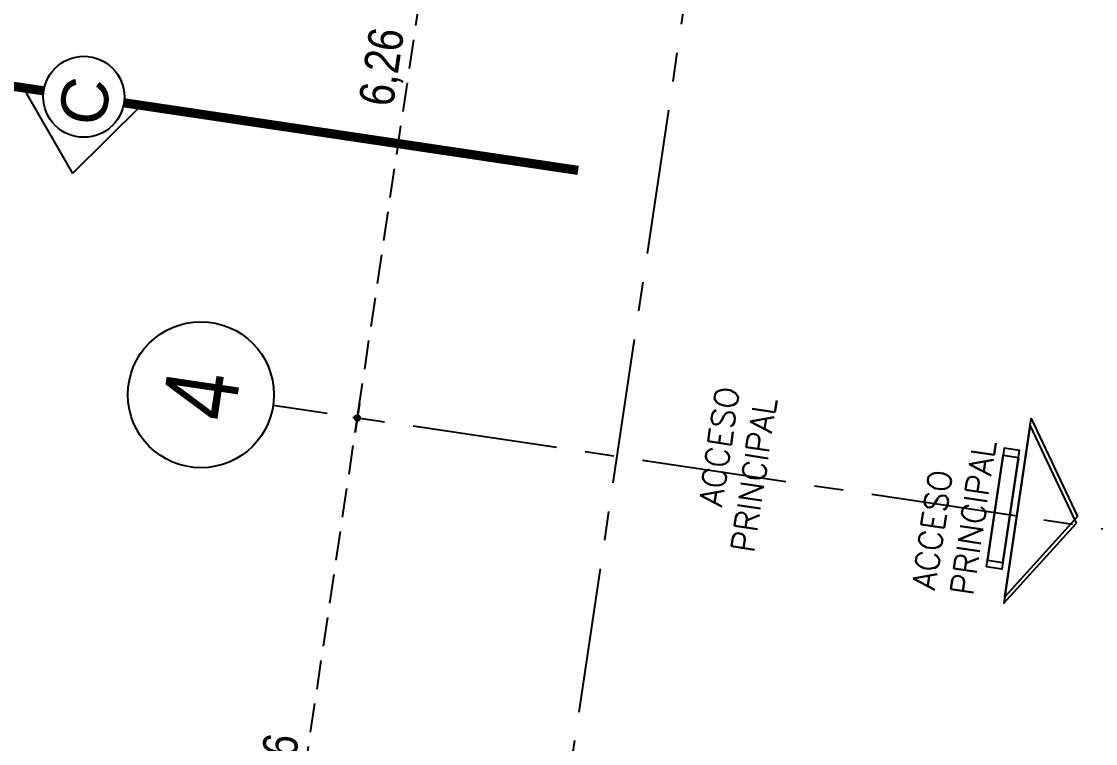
# Model space of a CAD drawing. Header units: millimetres. Extents: x 338 to 506, y 179 to 335.
# Drawn here: x 394.65 to 403.92, y 283.9 to 290.13 of the extents above; entities that cross this region are included whole.
import ezdxf
from ezdxf.enums import TextEntityAlignment as Align

# ---------------------------------------------------------------- set-up
doc = ezdxf.new("R2010")
doc.units = ezdxf.units.MM
doc.linetypes.add('CENTER', pattern=[2, 1.25, -0.25, 0.25, -0.25])
doc.linetypes.add('DASHED2', pattern=[0.375, 0.25, -0.125])
for name, color, linetype in [('COTAS', 30, 'Continuous'), ('EJES_DE_COLUMNA', 255, 'DASHED2'), ('MUROS', 32, 'Continuous'), ('PISO', 253, 'Continuous'), ('REJAS', 151, 'Continuous'), ('SEÑALIZACIÓN', 41, 'Continuous'), ('TEXTOS', 7, 'Continuous')]:
    doc.layers.add(name, color=color, linetype=linetype)
doc.styles.add('NOTAS', font='simplex.shx')
doc.styles.get("Standard").update_dxf_attribs({"font": 'ARIALUNI.ttf'})
doc.styles.add('TECHNIC', font='txt')
doc.dimstyles.new('CONSTRUIME', dxfattribs={"dimtxt": 0.09, "dimasz": 0.027, "dimexe": 0.04, "dimexo": 0.1, "dimgap": 0.04, "dimtad": 1, "dimtih": 1, "dimtoh": 1, "dimdec": 4, "dimzin": 5, "dimdsep": 46, "dimtxsty": 'Standard', "dimcen": -0.05, "dimclrd": 253, "dimclre": 253, "dimclrt": 7, "dimadec": 0, "dimazin": 0, "dimtfac": 1, "dimtdec": 4, "dimtmove": 2, "dimatfit": 3, "dimfxl": 1, "dimtolj": 1, "dimarcsym": 0})

# ---------------------------------------------------------------- blocks, each defined once
blk = doc.blocks.new('*U918')
at = {"layer": 'PISO', "style": 'NOTAS'}
for s, p in [('ACCESO', (103.7436, 98.5703)), ('PRINCIPAL', (103.7436, 98.2369))]:
    blk.add_text(s, height=0.2, dxfattribs=at).set_placement(p)
blk = doc.blocks.new('*U47')
at = {"layer": 'PISO', "style": 'NOTAS'}
for s, p in [('ACCESO', (-3.1428, 5.0155)), ('PRINCIPAL', (-3.4952, 4.6821))]:
    blk.add_text(s, height=0.2, dxfattribs=at).set_placement(p)
blk = doc.blocks.new('ACCESO_P')
at = {"layer": 'PISO'}
for points in [[(-3.25406, 2.54708), (-2.278, 2.54708), (-2.278, 2.68158), (-3.25406, 2.68158)], [(-2.76686, 1.96726), (-3.54407, 2.48743), (-1.98964, 2.48743)]]:
    blk.add_lwpolyline(points, close=True, dxfattribs=at)
blk.add_blockref('*U47', (0, 0))
blk = doc.blocks.new('EJES_CORTES')
at = {"layer": 'TEXTOS'}
for p, q in [((-15.1802, 5.1376), (-15.8494, 4.6073)), ((-15.1802, 4.9569), (-15.1802, 5.1376)), ((-15.1802, 4.1078), (-15.8494, 4.6073))]:
    blk.add_line(p, q, dxfattribs=at)
at = {"layer": 'TEXTOS', "linetype": 'CENTER', "const_width": 0.0792}
for points in [[(-15.1802, 4.9569), (-15.1802, 5.4587)], [(-15.1802, 0.2971), (-15.1802, 4.2577)]]:
    blk.add_lwpolyline(points, dxfattribs=at)
at = {"layer": 'TEXTOS'}
blk.add_circle((-15.1802, 4.6073), 0.3496, dxfattribs=at)
blk.add_text('C', height=0.4027, dxfattribs=at).set_placement((-15.216, 4.7964), align=Align.TOP_CENTER)
blk = doc.blocks.new('ARROW')
at = {"layer": 'COTAS', "color": 1}
blk.add_line((2.5, 0), (-2.5, 0), dxfattribs=at)
at = {"layer": 'COTAS', "color": 1, "const_width": 0.635}
blk.add_lwpolyline([(-0.32, 0, 1), (0.32, 0, 1)], format="xyb", close=True, dxfattribs=at)
blk = doc.blocks.new('*U1063')
at = {"layer": 'EJES_DE_COLUMNA', "color": 7, "style": 'TECHNIC'}
blk.add_text('6,16', height=0.3, dxfattribs=at).set_placement((732.24, 199.0935))
blk = doc.blocks.new('*D656')
at = {"layer": 'DEFPOINTS', "color": 0, "transparency": 16777216}
for p in [(735.7051, 199.0013), (729.5408, 198.789), (735.7051, 198.789)]:
    blk.add_point(p, dxfattribs=at)
at = {"layer": 'EJES_DE_COLUMNA', "color": 253, "transparency": 16777216}
for p, q in [((729.5408, 198.9013), (729.5408, 199.0413)), ((729.5908, 199.0013), (735.6551, 199.0013)), ((735.7051, 198.9013), (735.7051, 199.0413))]:
    blk.add_line(p, q, dxfattribs=at)
at = {"transparency": 16777216}
blk.add_blockref('*U1063', (0, 0), dxfattribs=at)
at = {"layer": 'EJES_DE_COLUMNA', "color": 253, "transparency": 16777216, "xscale": 0.05, "yscale": 0.05, "zscale": 0.05, "rotation": 180}
blk.add_blockref('ARROW', (729.5408, 199.0013), dxfattribs=at)
at = {"layer": 'EJES_DE_COLUMNA', "color": 253, "transparency": 16777216, "xscale": 0.05, "yscale": 0.05, "zscale": 0.05}
blk.add_blockref('ARROW', (735.7051, 199.0013), dxfattribs=at)
blk = doc.blocks.new('*U1064')
at = {"layer": 'EJES_DE_COLUMNA', "color": 7, "style": 'TECHNIC'}
blk.add_text('6,26', height=0.3, dxfattribs=at).set_placement((738.3986, 199.0935))
blk = doc.blocks.new('*D657')
at = {"layer": 'DEFPOINTS', "color": 0, "transparency": 16777216}
for p in [(741.9658, 199.0013), (735.7051, 198.789), (741.9658, 198.789)]:
    blk.add_point(p, dxfattribs=at)
at = {"layer": 'EJES_DE_COLUMNA', "color": 253, "transparency": 16777216}
for p, q in [((735.7051, 198.9013), (735.7051, 199.0413)), ((735.7551, 199.0013), (741.9158, 199.0013)), ((741.9658, 198.9013), (741.9658, 199.0413))]:
    blk.add_line(p, q, dxfattribs=at)
at = {"transparency": 16777216}
blk.add_blockref('*U1064', (0, 0), dxfattribs=at)
at = {"layer": 'EJES_DE_COLUMNA', "color": 253, "transparency": 16777216, "xscale": 0.05, "yscale": 0.05, "zscale": 0.05, "rotation": 180}
blk.add_blockref('ARROW', (735.7051, 199.0013), dxfattribs=at)
at = {"layer": 'EJES_DE_COLUMNA', "color": 253, "transparency": 16777216, "xscale": 0.05, "yscale": 0.05, "zscale": 0.05}
blk.add_blockref('ARROW', (741.9658, 199.0013), dxfattribs=at)
blk = doc.blocks.new('EJES_ESTRUCTURALES')
at = {"layer": 'EJES_DE_COLUMNA', "color": 9, "linetype": 'CENTER'}
for p, q in [((735.70507, 131.2663), (735.70507, 199.7363)), ((661.47768, 196.7363), (759.37077, 196.7363))]:
    blk.add_line(p, q, dxfattribs=at)
at = {"layer": 'EJES_DE_COLUMNA', "color": 9, "linetype": 'Continuous'}
blk.add_circle((735.70507, 200.3663), 0.63, dxfattribs=at)
at = {"layer": 'EJES_DE_COLUMNA', "color": 1, "style": 'TECHNIC'}
blk.add_text('4', height=0.63, dxfattribs=at).set_placement((735.70507, 200.3663), align=Align.MIDDLE)
at = {"layer": 'EJES_DE_COLUMNA'}
for base, p1, p2, picture, middle in [((735.70507, 199.00127), (729.54081, 198.78901), (735.70507, 198.78901), '*D656', (732.62294, 199.21737)), ((741.96581, 199.00127), (735.70507, 198.78901), (741.96581, 198.78901), '*D657', (738.83544, 199.21737))]:
    dim = blk.add_linear_dim(base=base, p1=p1, p2=p2, dimstyle='CONSTRUIME', override={"dimtxt": 0.3, "dimasz": 0.05}, dxfattribs=at)
    dim.commit()
    dim.dimension.update_dxf_attribs({"geometry": picture, "text_midpoint": middle})
blk = doc.blocks.new('A$C7152A42C')
at = {"layer": 'PISO'}
for points in [[(104.98818, 98.02639), (104.01212, 98.02639), (104.01212, 98.16089), (104.98818, 98.16089)], [(104.50098, 97.44657), (105.2782, 97.96674), (103.72376, 97.96674)]]:
    blk.add_lwpolyline(points, close=True, dxfattribs=at)
blk.add_blockref('*U918', (0, 0))
at = {"layer": 'EJES_DE_COLUMNA'}
blk.add_blockref('EJES_ESTRUCTURALES', (-631.22088, -95.28525), dxfattribs=at)
at = {"layer": 'REJAS'}
blk.add_blockref('EJES_CORTES', (122.05847, 101.85105), dxfattribs=at)
at = {"layer": 'SEÑALIZACIÓN'}
blk.add_blockref('ACCESO_P', (107.32561, 95.47931), dxfattribs=at)

msp = doc.modelspace()

# ---------------------------------------------------------------- block references
at = {"layer": 'MUROS', "color": 32, "rotation": 81.53046525965426}
msp.add_blockref('A$C7152A42C', (484.7482, 168.0844), dxfattribs=at)

doc.saveas('drawing.dxf')
